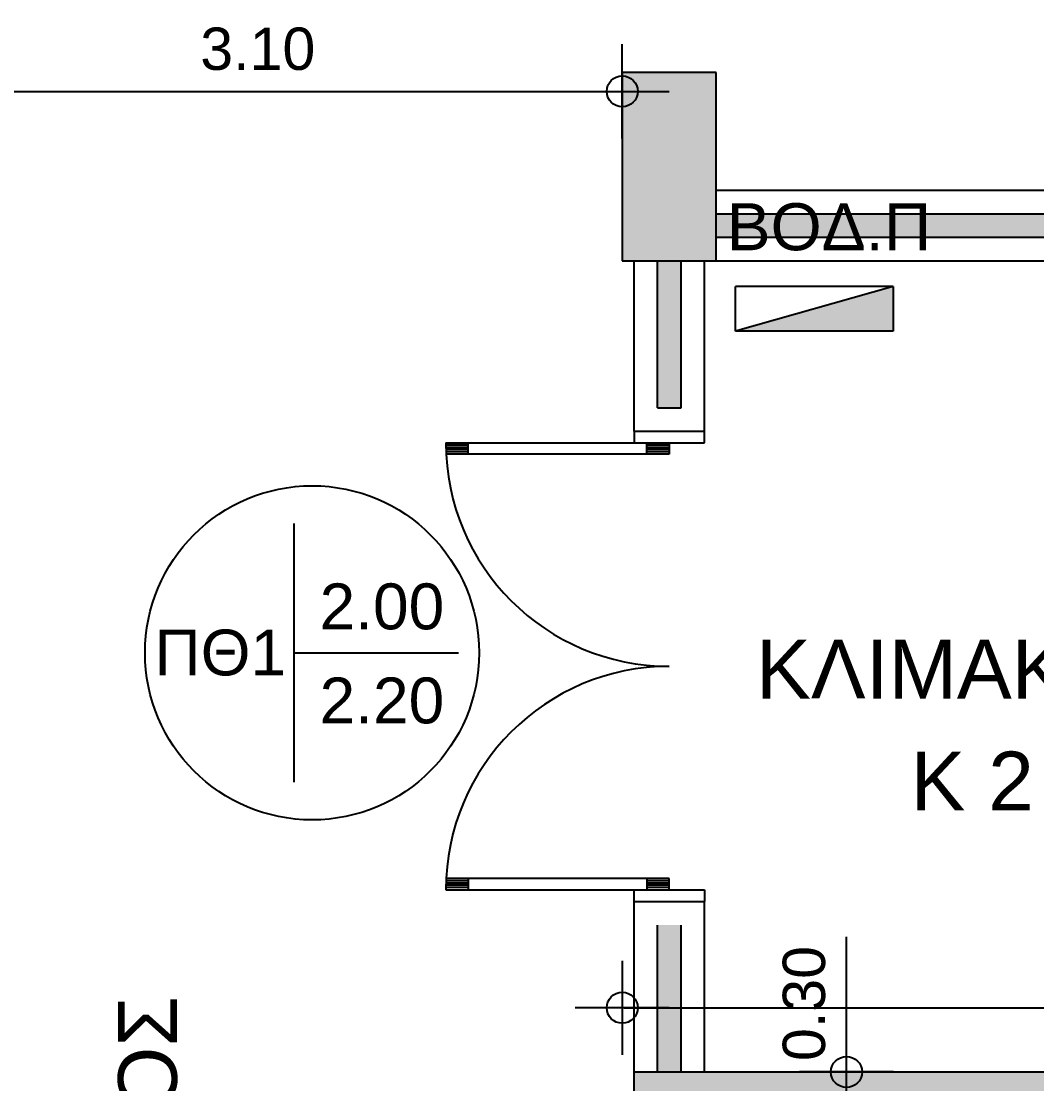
# Model space of a CAD drawing. Header units: metres. Extents: x -11 to 85, y -301 to 135.
# Drawn here: x 37.518 to 41.836, y -43.243 to -38.725 of the extents above; entities that cross this region are included whole.
import ezdxf
from ezdxf.enums import TextEntityAlignment as Align

# ---------------------------------------------------------------- set-up
doc = ezdxf.new("R2010")
doc.units = ezdxf.units.M
doc.header["$LTSCALE"] = 0.036
doc.header["$PDMODE"] = 2
for name, color, linetype in [('arxitek borofos', 252, 'Continuous'), ('DIMBLK', 252, 'Continuous'), ('electext', 20, 'Continuous'), ('HLEK-SYMBOL', 3, 'Continuous'), ('HLEK_FL001_SYMBOLS', 230, 'Continuous'), ('Parathira', 252, 'Continuous')]:
    doc.layers.add(name, color=color, linetype=linetype)
doc.styles.add('COMU-N', font='arial.ttf')
doc.styles.get("Standard").update_dxf_attribs({"font": 'arial.ttf'})
doc.styles.add('W4MS2', font='W4MS2.shx')
doc.dimstyles.new('CADWDOT', dxfattribs={"dimscale": 0.1, "dimtxt": 1.8, "dimasz": 0.08, "dimexe": 2, "dimexo": 0, "dimgap": 0.09, "dimtad": 0, "dimrnd": 0.001, "dimzin": 0, "dimdsep": 46, "dimtxsty": 'Standard', "dimblk1": 'ARTDIM', "dimblk2": 'ARTDIM', "dimsah": 1, "dimcen": 0.09, "dimdle": 0.05, "dimse1": 1, "dimse2": 1, "dimadec": 0, "dimazin": 0, "dimtfac": 1, "dimtmove": 0, "dimatfit": 3, "dimldrblk": 'ARTDIM', "dimfxl": 2, "dimtvp": 0.9999, "dimtolj": 1, "dimtzin": 0, "dimarcsym": 0})

# ---------------------------------------------------------------- blocks, each defined once
blk = doc.blocks.new('ARTDIM')
at = {"layer": 'DIMBLK'}
for p, q in [((0, -24.9975), (0, 24.9975)), ((-24.9975, 0), (24.9975, 0))]:
    blk.add_line(p, q, dxfattribs=at)
blk.add_circle((0, 0), 8.25, dxfattribs=at)
blk = doc.blocks.new('*D917')
at = {"layer": 'arxitek borofos', "color": 0, "lineweight": -2}
blk.add_line((40.0817, -42.9199), (47.4657, -42.9199), dxfattribs=at)
at = {"layer": 'Defpoints', "color": 0, "transparency": 16777216}
for p in [(40.0737, -39.743), (47.4737, -39.743), (47.4737, -42.9199)]:
    blk.add_point(p, dxfattribs=at)
at = {"layer": 'arxitek borofos', "color": 0, "lineweight": -2, "xscale": 0.008, "yscale": 0.008, "zscale": 0.008, "rotation": 180}
blk.add_blockref('ARTDIM', (40.0737, -42.9199), dxfattribs=at)
at = {"layer": 'arxitek borofos', "color": 0, "lineweight": -2, "xscale": 0.008, "yscale": 0.008, "zscale": 0.008}
blk.add_blockref('ARTDIM', (47.4737, -42.9199), dxfattribs=at)
at = {"layer": 'arxitek borofos', "color": 0, "insert": (43.7737, -42.7399), "char_height": 0.18, "attachment_point": 5}
blk.add_mtext('\\A1;7.40', dxfattribs=at)
blk = doc.blocks.new('*D941')
at = {"layer": 'arxitek borofos', "color": 0, "lineweight": -2}
blk.add_line((36.9817, -39.0228), (40.0657, -39.0228), dxfattribs=at)
at = {"layer": 'Defpoints', "color": 0, "transparency": 16777216}
for p in [(40.0737, -39.0228), (36.9737, -39.293), (40.0737, -39.293)]:
    blk.add_point(p, dxfattribs=at)
at = {"layer": 'arxitek borofos', "color": 0, "lineweight": -2, "xscale": 0.008, "yscale": 0.008, "zscale": 0.008, "rotation": 180}
blk.add_blockref('ARTDIM', (36.9737, -39.0228), dxfattribs=at)
at = {"layer": 'arxitek borofos', "color": 0, "lineweight": -2, "xscale": 0.008, "yscale": 0.008, "zscale": 0.008}
blk.add_blockref('ARTDIM', (40.0737, -39.0228), dxfattribs=at)
at = {"layer": 'arxitek borofos', "color": 0, "insert": (38.5237, -38.8428), "char_height": 0.18, "attachment_point": 5}
blk.add_mtext('\\A1;3.10', dxfattribs=at)
blk = doc.blocks.new('*D943')
at = {"layer": 'arxitek borofos', "color": 0, "lineweight": -2}
for p, q in [((41.0274, -43.193), (41.0274, -42.6184)), ((41.0274, -43.485), (41.0274, -43.201))]:
    blk.add_line(p, q, dxfattribs=at)
at = {"layer": 'Defpoints', "color": 0, "transparency": 16777216}
for p in [(41.0274, -43.193), (41.2308, -43.193), (41.2308, -43.493)]:
    blk.add_point(p, dxfattribs=at)
at = {"layer": 'arxitek borofos', "color": 0, "lineweight": -2, "xscale": 0.008, "yscale": 0.008, "zscale": 0.008}
for p, rotation in [((41.0274, -43.193), 90), ((41.0274, -43.493), 270)]:
    blk.add_blockref('ARTDIM', p, dxfattribs=dict(at, rotation=rotation))
at = {"layer": 'arxitek borofos', "color": 0, "insert": (40.8474, -42.9017), "char_height": 0.18, "attachment_point": 5, "rotation": 90}
blk.add_mtext('\\A1;0.30', dxfattribs=at)
blk = doc.blocks.new('A$C0F035EE8')
at = {"layer": 'Parathira'}
for p, q in [((-0.3, 0), (-0.3, -0.05)), ((0, -0.05), (0, 0)), ((-1.1, -0.05), (-0.15, -0.05)), ((-1.005, -0.0595), (-1.1, -0.0595)), ((-1.005, -0.069), (-1.0998, -0.069)), ((-1.005, -0.0785), (-1.0996, -0.0785)), ((-1.005, -0.088), (-1.0992, -0.088)), ((-1.005, -0.0975), (-1.005, -0.05)), ((-0.3, -0.05), (0, -0.05)), ((-0.245, -0.0975), (-0.245, -0.05)), ((-0.15, -0.0595), (-0.245, -0.0595)), ((-0.15, -0.069), (-0.245, -0.069)), ((-0.15, -0.0785), (-0.245, -0.0785)), ((-0.15, -0.088), (-0.245, -0.088)), ((-0.15, -0.05), (-0.15, -0.0975)), ((-0.15, -0.0975), (-1.0988, -0.0975)), ((-1.005, -1.9405), (-1.1, -1.9405)), ((-1.005, -1.931), (-1.0998, -1.931)), ((-1.005, -1.9215), (-1.0996, -1.9215)), ((-1.005, -1.912), (-1.0992, -1.912)), ((-0.15, -1.9025), (-1.0988, -1.9025)), ((-1.005, -1.9025), (-1.005, -1.95)), ((-0.245, -1.9025), (-0.245, -1.95)), ((-0.15, -1.912), (-0.245, -1.912)), ((-0.15, -1.9215), (-0.245, -1.9215)), ((-0.15, -1.931), (-0.245, -1.931)), ((-0.15, -1.9405), (-0.245, -1.9405)), ((-0.15, -1.95), (-0.15, -1.9025)), ((-1.1, -1.95), (-0.15, -1.95)), ((-0.3, -2), (-0.3, -1.95)), ((-0.3, -1.95), (0, -1.95)), ((0, -1.95), (0, -2))]:
    blk.add_line(p, q, dxfattribs=at)
for centre, start, end in [((-0.15, -0.05), 180, 270), ((-0.15, -1.95), 90, 180)]:
    blk.add_arc(centre, 0.95, start, end, dxfattribs=at)
blk = doc.blocks.new('gJ6_a28')
at = {"layer": 'HLEK-SYMBOL', "color": 0, "linetype": 'Continuous'}
for p, q in [((-0.67, 0), (-0.67, 0.19)), ((-0.67, 0.19), (0, 0.19)), ((-0.67, 0), (0, 0.19)), ((0, 0.19), (0, 0)), ((-0.67, 0), (0, 0))]:
    blk.add_line(p, q, dxfattribs=at)
at = {"layer": 'HLEK-SYMBOL', "color": 0}
blk.add_solid([(-0.67, 0.19), (0, 0.19), (-0.67, 0)], dxfattribs=at)
at = {"layer": 'HLEK-SYMBOL', "color": 0, "style": 'W4MS2', "flags": 8}
blk.add_attdef('NODE_NUMBER', (0.018, 0.0914), '', height=0.1, dxfattribs=at)
blk.add_attdef('NODE_NUMBER', (0.018, 0.0914), '', height=0.1, dxfattribs=at)

msp = doc.modelspace()

# ---------------------------------------------------------------- hatches: boundary and pattern name
at = {"layer": 'arxitek borofos'}
for points in [[(40.4737, -38.943), (40.0737, -38.943), (40.0737, -39.743), (40.4737, -39.743)], [(43.5737, -39.543), (40.4737, -39.543), (40.4737, -39.643), (43.5737, -39.643)], [(40.2237, -39.743), (40.3237, -39.743), (40.3237, -40.368), (40.2237, -40.368)], [(42.6237, -45.293), (42.6237, -43.193), (40.1237, -43.193), (40.1237, -43.493), (42.3237, -43.493), (42.3237, -44.993), (40.1237, -44.993), (40.1237, -45.893), (40.4237, -45.893), (40.4237, -45.293)]]:
    msp.add_hatch(color=256, dxfattribs=at).paths.add_polyline_path(points)
h = msp.add_hatch(color=256, dxfattribs=at)
h.paths.add_polyline_path([(40.2237, -42.568), (40.3237, -42.568), (40.3237, -42.7641), (40.2237, -42.7641)])
h.paths.add_polyline_path([(40.2237, -42.7641), (40.3237, -42.7641), (40.3237, -43.193), (40.2237, -43.193)])

# ---------------------------------------------------------------- linework, layer by layer
for p, q in [((40.0737, -38.943), (40.0737, -39.743)), ((40.4737, -38.943), (40.0737, -38.943)), ((40.4737, -39.743), (40.4737, -38.943)), ((40.4737, -39.443), (43.5737, -39.443)), ((40.4737, -39.543), (43.5737, -39.543)), ((40.4737, -39.643), (43.5737, -39.643)), ((40.0737, -39.743), (40.4737, -39.743)), ((40.1237, -40.468), (40.1237, -39.743)), ((40.2237, -40.368), (40.2237, -39.743)), ((40.3237, -40.368), (40.3237, -39.743)), ((40.4237, -40.468), (40.4237, -39.743)), ((40.4737, -39.743), (43.5737, -39.743)), ((40.2237, -40.368), (40.3237, -40.368)), ((40.1237, -40.468), (40.4237, -40.468)), ((38.6766, -40.8605), (38.6766, -41.9605)), ((38.6766, -41.4105), (39.3766, -41.4105)), ((40.1237, -43.193), (40.1237, -42.468)), ((40.1237, -42.468), (40.4237, -42.468)), ((40.4237, -43.193), (40.4237, -42.468)), ((40.2237, -43.193), (40.2237, -42.568)), ((40.3237, -43.193), (40.3237, -42.568)), ((40.1237, -43.493), (40.1237, -43.193)), ((40.1237, -43.193), (42.6237, -43.193))]:
    msp.add_line(p, q, dxfattribs=at)
msp.add_circle((38.7547, -41.4105), 0.7105, dxfattribs=at)

# ---------------------------------------------------------------- block references
at = {"layer": 'arxitek borofos', "extrusion": (0, 0, -1), "xscale": -1, "zscale": -1}
msp.add_blockref('A$C0F035EE8', (-40.4237, -40.468), dxfattribs=at)
at = {"layer": 'HLEK_FL001_SYMBOLS', "rotation": 180}
msp.add_blockref('gJ6_a28', (40.556, -39.8533), dxfattribs=at)

# ---------------------------------------------------------------- texts
at = {"layer": 'arxitek borofos', "style": 'COMU-N'}
for s, p in [('ΚΛΙΜΑΚΟΣΤΑΣΙΟ', (40.6428, -41.6048)), ('K 2', (41.3001, -42.0806))]:
    msp.add_text(s, height=0.25, dxfattribs=at).set_placement(p)
msp.add_text('ΑΝΟΙΧΤΟΣ ΔΙΑΔΡΟΜΟΣ', height=0.25, rotation=90, dxfattribs=at).set_placement((38.1797, -46.8334))
for tag, text, p in [('2.00', '0.90', (39.0516, -41.3105)), ('ΠΘ1', '2.20', (38.3643, -41.5066)), ('2.20', '2.20', (39.0516, -41.7105))]:
    msp.add_attdef(tag, text=text, height=0.195, dxfattribs=at).set_placement(p, align=Align.CENTER)
at = {"layer": 'electext', "style": 'COMU-N'}
msp.add_text('ΒΟΔ.Π', height=0.2, dxfattribs=at).set_placement((40.5182, -39.6985))

# ---------------------------------------------------------------- dimensions: what is measured, and where the dimension line sits
at = {"layer": 'arxitek borofos'}
for base, p1, p2, picture, middle in [((40.0737, -39.0228), (36.9737, -39.293), (40.0737, -39.293), '*D941', (38.5237, -38.8428)), ((47.4737, -42.9199), (40.0737, -39.743), (47.4737, -39.743), '*D917', (43.7737, -42.7399))]:
    dim = msp.add_linear_dim(base=base, p1=p1, p2=p2, dimstyle='CADWDOT', dxfattribs=at)
    dim.commit()
    dim.dimension.update_dxf_attribs({"geometry": picture, "text_midpoint": middle})
dim = msp.add_linear_dim(base=(41.0274, -43.193), p1=(41.2308, -43.493), p2=(41.2308, -43.193), angle=90, dimstyle='CADWDOT', dxfattribs=at)
dim.commit()
dim.dimension.update_dxf_attribs({"geometry": '*D943', "text_midpoint": (40.8474, -42.9017)})

doc.saveas('drawing.dxf')
